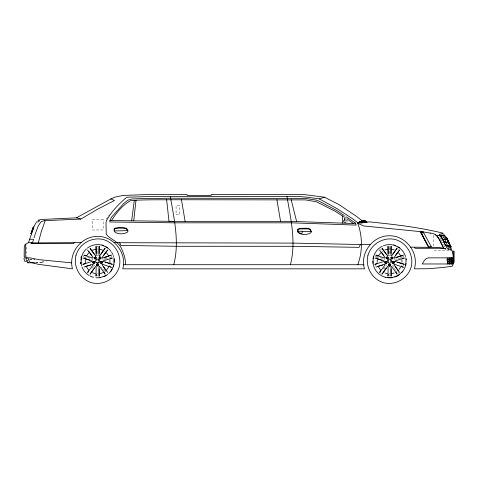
<?xml version="1.0" encoding="UTF-8"?>
<svg xmlns="http://www.w3.org/2000/svg" width="478" height="478" viewBox="0 0 478 478"><rect width="100%" height="100%" fill="white"/><g stroke="black" fill="none" stroke-linecap="round" stroke-linejoin="round"><path stroke-width="0.36" stroke-dasharray="2.39 1.79" d="M344.805 220.758C343.754 218.924 345.57 217.771 346.58 219.247M97.106 251.297L97.112 254.224L98.08 254.206M344.59 219.611L344.644 217.645M344.56 220.92L345.534 220.609L345.534 216.677M344.769 216.337L344.889 215.315L345.337 215.124M83.501 257.134L83.799 256.154M90.856 259.506L91.137 258.586M375.457 257.134L375.756 256.154M382.812 259.506L383.099 258.586M403.354 266.198L403.653 265.242M109.295 265.714L109.552 264.896M401.251 265.714L401.514 264.896M88.579 272.765L88.866 272.376M380.823 272.376L380.542 272.765L381.36 273.374M384.192 269.467L385.465 267.728M91.854 268.331L92.714 267.172M383.392 268.905L384.671 267.172M106.11 219.282L109.558 214.742M393.304 267.077L394.075 266.497M381.922 251.673L382.639 251.159M104.568 271.755L105.262 271.265M380.506 249.612L381.36 249.008M396.525 271.755L397.224 271.265M397.768 273.332L398.586 272.765L398.264 272.37M104.802 258.293L106.833 257.624M400.146 257.182L402.858 256.298M105.118 259.207L111.29 257.349M398.449 258.795L403.253 257.349M98.163 246.505L97.124 246.505L97.124 246.989M97.201 249.044L98.08 249.044M389.164 249.044L390.042 249.044M449.003 250.418L433.809 250.418L433.809 249.325M29.624 259.333L34.834 259.333M29.624 259.596L34.834 259.596M35.569 262.536L43.486 262.536M35.569 262.798L43.486 262.798L43.486 260.904M97.195 273.894L98.05 273.894M389.152 273.894L390.012 273.894M97.1 275.872L98.109 275.872M389.062 275.872L390.066 275.872M442.413 238.689L440.441 238.63L439.043 236.455M444.265 242.573L442.323 242.304L443.59 244.885M375.917 257.284L378.654 258.174M83.961 257.284L86.697 258.174M376.216 256.286L382.358 258.359M87.671 257.439L90.396 258.359M344.734 217.454L346.49 218.589M93.156 266.539L93.945 267.094M104.586 251.159L105.262 251.673M397.804 249.002L398.586 249.612M101.342 267.077L101.808 267.692M104.234 269.449L105.889 271.791M394.183 268.283L396.656 271.803M102.633 268.869L104.282 271.217M443.919 245.351L444.851 246.923M440.734 239.161L442.042 241.701M396.029 258.544L396.346 259.458M104.073 258.544L104.383 259.458M403.354 256.166L403.671 257.146M401.251 257.218L401.52 258.042M111.392 256.166L111.715 257.146M375.457 265.254L375.756 266.21M344.757 220.543L344.883 221.081M446.894 258.538L446.894 262.613M433.809 235.403L433.809 247.777M344.668 218.088L344.668 219.898M42.859 260.904L42.859 262.798M26.368 247.042L26.368 256.991M386.684 265.983A4.953 4.953 0 0 1 385.889 265.433M384.109 259.907A4.953 4.953 0 0 1 384.39 258.98M389.098 255.575A4.953 4.953 0 0 1 390.06 255.563M393.263 265.415A4.953 4.953 0 0 1 392.486 265.995M394.75 258.986A4.953 4.953 0 0 1 395.067 259.895M94.722 265.983A4.953 4.953 0 0 1 93.933 265.433M92.146 259.907A4.953 4.953 0 0 1 92.427 258.98M97.136 255.575A4.953 4.953 0 0 1 98.104 255.563M102.794 258.986A4.953 4.953 0 0 1 103.105 259.895M89.105 275.914A17.005 17.005 0 0 1 88.095 275.286M90.318 276.123A16.616 16.616 0 0 1 89.296 275.579M389.08 246.989L389.074 254.224L390.036 254.206L390.126 246.505L389.08 246.505L389.08 246.989M179.495 205.564L176.077 205.564L176.077 214.825L179.495 214.825L179.495 205.564M103.152 219.366L92.547 219.366L92.547 229.972L103.152 229.972L103.152 219.366"/><path stroke-width="0.72" d="M359.564 222.049L365.288 222.037L359.474 221.953M361.673 220.997C362.467 220.071 360.573 221.876 361.529 221.039M99.03 253.418L99.131 246.176L99.071 255.736L99.615 255.963L105.142 248.166L100.948 254.069M390.992 253.418L391.094 246.176L391.028 255.736L391.572 255.963L397.104 248.166L392.904 254.069M99.107 268.875L99.149 276.182L99.066 266.557L99.639 266.425L104.951 273.858M391.064 268.875L391.112 276.182L391.028 266.557L391.601 266.425L396.913 273.858M96.132 253.471L96.078 246.23L96.174 255.79L95.6 255.921L91.232 250.03M388.094 253.471L388.04 246.23L388.13 255.79L387.556 255.921L383.189 250.03M364.194 221.003L365.766 221.404L366.417 222.073L364.194 220.967L365.186 221.314M364.284 220.878L366.303 222.162M364.595 220.567L366.716 221.744M366.65 221.834L364.517 220.639M401.98 262.332L401.89 259.739M33.203 228.305L32.886 228.43A1.004 0.747 -33 0 0 32.761 228.711L33.125 228.341M447.516 263.97L447.892 257.857M449.469 263.97L449.505 263.366L447.551 263.366M449.625 263.97L449.661 263.366L451.22 263.366L451.178 263.97M449.852 257.857L449.78 259.016L447.82 259.016M450.013 257.857L449.935 259.016L451.495 259.016L451.573 257.857M451.316 263.97L451.357 263.366L453.132 263.366L453.114 263.97L422.229 263.97L424.524 260.253L426.298 258.496L428.413 257.857L453.491 257.857M80.973 263.336L81.397 256.817M114.188 258.962L113.764 265.487L110.872 271.349M372.93 263.336L373.36 256.817M405.72 265.487L406.151 258.962M451.71 257.857L451.632 259.016L452.821 259.016L452.959 257.857M452.541 263.366L452.499 263.97L452.6 263.366M452.582 262.745L452.72 261.514M452.702 260.886L452.845 259.638M453.09 263.97L453.377 259.638L451.596 259.638L451.513 260.904L453.293 260.886M343.969 215.297L336.118 210.111L319.519 201.399L316.711 200.204L305.597 198.412L170.598 198.221L141.864 198.591L131.892 198.979L127.74 200.234L123.42 203.819L111.386 217.311L109.922 220.483L109.821 221.959L174.685 222.82L291.347 222.82L356.194 225.096L355.381 223.089L346.389 216.893M96.227 274.312L96.024 276.159L96.168 266.61L95.624 266.383L90.031 274.211L94.291 268.278M388.19 274.312L387.987 276.159L388.13 266.61L387.586 266.383L381.988 274.211L386.254 268.278M85.317 259.739L85.317 263.199M109.928 263.199L109.928 259.739M377.273 259.739L377.184 262.332M133.721 220.842L135.991 200.252M131.647 220.818L134.318 200.318M366.883 222.007L366.279 221.965L366.16 221.32L366.871 221.941L366.16 221.32M32.343 230.48L31.912 231.017L32.283 230.647M173.753 264.71C179.501 242.681 174.374 220.065 170.598 198.221L170.305 196.488M290.409 264.71C296.163 242.681 291.03 220.065 287.26 198.221L286.967 196.488M24.784 245.202L24.259 247.532L24.145 256.716M32.002 231.519L31.966 231.328A1.076 0.771 -88 0 0 31.829 231.43L31.918 231.699A1.326 0.741 -38.8 0 1 31.691 231.95L31.924 231.513M38.371 242.615L41.371 231.316L45.075 221.063L44.597 220.663L41.299 221.511L38.312 225.759L35.348 233.611M33.37 227.552L32.964 227.881L33.34 227.582M123.193 264.71L357.795 264.71C362.772 251.243 362.587 235.977 357.532 222.611L353.045 219.061L337.582 208.958L319.28 198.866L307.599 197.253L298.858 196.488L150.379 196.488L126.688 197.253C118.932 203.915 111.523 211.354 106.576 220.483L105.991 222.413L106.241 234.363C110.711 239.556 118.389 241.492 121.382 248.279C123.629 253.448 125.786 258.986 125.463 264.71M92.732 262.422L92.935 261.765L94.178 261.335L94.74 261.735L94.764 263.043L93.521 263.474L92.959 263.079L92.965 261.789M94.728 263.019L94.71 261.759M98.743 265.123L97.99 266.198L96.735 265.81L96.711 264.501L97.954 264.071L98.743 265.123L98.486 264.495M100.864 258.604L101.061 257.941L100.272 256.895L99.585 256.907L98.832 257.983L99.621 259.028L100.864 258.604L99.633 258.992L99.089 258.61M100.278 262.41L100.482 261.753L101.718 261.329L102.513 262.374L101.76 263.45L100.499 263.067L100.278 262.41L101.079 263.42L102.274 263.014M386.881 262.386L386.726 263.043L385.483 263.474L384.694 262.422L384.892 261.765L386.134 261.335L386.923 262.386M390.831 257.977L390.992 257.319L392.235 256.895L393.024 257.941L392.271 259.016L391.578 259.028L390.789 257.983M390.466 265.756L390.478 264.465L389.911 264.071L388.668 264.501L388.471 265.159L389.259 266.21L390.502 265.78L390.442 264.495L389.235 264.125L388.704 264.525L388.728 265.786L389.934 266.156M392.791 258.58L392.982 257.941M392.474 261.777L392.462 263.067L393.03 263.462L393.717 263.45L394.47 262.374L394.248 261.723L392.988 261.341L392.235 262.41L392.492 263.043M394.236 263.014L394.213 261.747M74.287 242.615L73.54 243.613L30.861 243.613L32.564 242.615L33.603 239.239M34.04 237.835L35.127 234.316M24.958 244.503L28.483 242.615L34.362 225.759L36.579 221.852L38.413 221.852L39.531 220.83L37.947 220.227L41.036 219.516L76.438 217.813L80.806 219.061L98.026 208.958L114.481 200.473L110.818 198.944L76.438 217.813M30.939 233.509L33.227 227.05L33.639 227.104L31.19 234.023L30.939 233.509L31.458 233.276M32.468 229.565L32.707 228.878M451.017 246.66L450.724 247.443L446.088 237.691L446.691 237.548L451.017 246.66L450.222 246.391M370.199 244.652L360.4 244.515L359.098 247.347L292.954 246.29L176.292 246.29L120.803 245.399L119.721 242.71L114.117 242.627M109.922 220.483L111.47 220.549C116.256 212.973 122.553 205.193 130.44 200.664C143.854 199.517 157.393 199.906 170.861 199.744L305.46 199.9L316.412 201.782L334.845 211.061L344.148 217.072M453.06 264.71L452.296 266.216L444.116 267.363L428.999 268.708L414.39 268.833C419.122 252.886 406.085 235.588 389.439 235.768C372.834 235.564 359.737 252.922 364.481 268.833L122.78 268.833C127.029 253.041 113.973 236.204 97.614 236.395C81.26 236.204 68.199 253.041 72.453 268.833L38.3 264.304L30.144 262.225L29.254 261.335L27.873 257.857M109.014 266.539L106.558 270.1M86.649 255.634L88.681 252.838M378.606 255.634L380.643 252.838M400.552 267.304L399.1 269.455M31.56 232.702L31.464 232.816A1.47 0.669 72.2 0 1 31.363 232.888L31.548 232.469M31.524 233.019L31.172 233.479A1.589 0.382 67 0 0 31.225 233.473L31.225 233.473M103.32 255.73L107.64 249.982L101.987 257.63L102.292 258.132L111.368 255.073L109.689 255.82M395.276 255.73L399.602 249.982L393.95 257.63L394.254 258.132L403.324 255.073L401.651 255.82M88.794 270.99L87.57 272.394L93.252 264.716L92.947 264.214L84.17 267.059M380.751 270.99L379.538 272.37L385.208 264.716L384.904 264.214L376.126 267.059M361.565 221.009L361.171 221.242M364.475 221.063L364.786 220.902L361.069 221.135L364.553 221.135M364.989 220.961L363.304 221.583M446.912 239.4L447.312 239.562L446.936 239.436M31.417 233.133L31.118 233.461M402.835 271.349L397.917 275.657L391.727 277.76L385.202 277.33M446.207 237.93L446.691 237.548M26.708 257.857L26.009 258.383L26.583 261.335L24.766 261.335L23.9 258.383M99.066 257.343L99.597 256.943L100.804 257.313M386.326 257.325L387.568 256.901L388.136 257.295M386.893 256.949L386.128 257.989L386.349 258.64L387.604 259.022L388.16 258.61M387.592 258.986L388.357 257.947L388.1 257.319M384.927 261.789L385.459 261.388L386.666 261.759M386.69 263.019L385.495 263.432L384.951 263.049M110.818 198.944L114.66 197.205L122.942 195.46L145.39 194.636L187.125 194.636L187.125 195.365L211.24 195.365L211.24 194.636L304.444 194.636L324.508 197.205L338.938 204.548L355.925 215.984L361.989 220.585M92.176 250.299L95.463 249.229M103.069 272.639L99.777 273.709M384.927 249.946L387.425 249.229M394.236 272.992L391.739 273.709M319.28 198.866L324.508 197.205M99.771 277.76L105.955 275.657M362.874 221.607L364.941 221.111M104.485 257.379L108.626 256.16M396.447 257.379L400.582 256.16M85.03 263.814L82.849 264.334L92.003 261.472L92.051 260.886L82.873 258.018M376.993 263.814L374.812 264.334L383.959 261.472L384.007 260.886L374.83 258.018M85.873 266.36L90.754 264.967M377.835 266.36L382.711 264.967M110.549 258.443L112.336 258.042L103.236 260.874L103.188 261.46L112.336 264.322L105.405 262.141M402.512 258.443L404.298 258.042L395.198 260.874L395.151 261.46L404.298 264.322L397.367 262.141M443.196 233.389L439.115 234.369L442.491 239.436L446.846 247.777L448.113 249.325L451.901 250.418L453.132 254.141L453.389 256.62M447.474 240.601L447.898 240.512M111.47 220.549L173.072 221.362L291.162 221.362L353.35 223.501L355.381 223.089M364.326 222.557L360.986 222.975L357.532 222.611L361.786 222.79L369.584 221.882C394.177 224.433 418.848 227.199 442.885 233.144M435.297 234.602L436.814 235.768L444.671 235.146L447.372 239.759M450.7 246.337L450.384 246.564L450.706 246.337M44.597 220.663L80.806 219.061M365.927 221.553L366.524 221.541M32.91 239.251L29.534 239.275M95.612 256.901L94.369 257.325L94.393 258.64L95.648 259.022L96.401 257.947L95.612 256.901L96.144 257.319M101.043 261.376L102.256 261.747L102.471 262.374M97.273 264.125L97.942 264.113M393.006 261.376L393.669 261.364M393.041 263.42L393.705 263.414M361.302 220.902L364.786 220.902M359.504 222.27L364.338 222.3M359.546 222.318L364.326 222.318M298.051 231.262L301.821 231.262L302.174 231.603L310.353 231.603L310.778 231.262L309.792 229.398L308.185 228.908L299.652 228.962L297.961 229.858L298.182 231.878L299.784 233.186L302.174 233.312L302.174 231.603M357.783 223.28L363.668 225.957L423.323 231.914L430.564 233.162M423.532 231.985L420.592 231.985L427.888 245.567M442.12 235.158L440.25 235.158L442.413 238.689M443.357 235.146L444.606 235.146M28.483 242.615L32.564 242.615M81.135 242.615L32.038 242.92M25.406 244.957L25.937 244.957L25.424 247.407L25.203 257.074L24.772 257.074M410.716 247.144L438.965 247.479L443.841 248.363C440.585 242.46 438.649 233.425 430.349 233.091M24.366 257.857L30.042 257.857L39.082 259.668L71.855 262.858M452.881 259.016L453.419 259.016M447.784 259.638L449.738 259.638L449.661 260.886L447.707 260.886M447.665 261.514L449.625 261.514L449.547 262.745L447.593 262.745M453.252 261.514L451.471 261.514L451.393 262.745L453.174 262.745M34.834 262.798L27.545 262.798L27.545 260.337M119.721 242.71L292.996 243.105L360.4 244.515M443.554 235.17L442.287 235.164L444.45 238.892M174.506 221.362L168.991 221.308L166.631 199.702M357.795 264.71L363.979 264.788M365.27 222.055L364.959 222.27M344.895 222.139L346.078 222.174M446.936 245.68L448.812 245.77L447.396 245.393L446.303 242.776M446.099 239.609L442.909 239.335L444.182 242.005M442.604 239.293L444.612 239.448L442.742 239.317L444.008 241.976L445.884 242.137L443.919 241.862M445.556 242.274L447.426 242.442L446.052 242.173L444.779 239.466M364.929 221.953L365.24 221.989M376.652 258.431L381.791 260.205M84.69 258.431L89.834 260.205M445.795 245.668L447.45 245.991M445.46 244.999L447.199 245.351L445.329 245.244L444.265 242.573M391.739 249.229L394.236 249.946M387.425 273.709L384.927 272.992M99.777 249.229L103.069 250.299M95.463 273.709L92.176 272.639M449.069 246.391L447.641 246.033L448.758 248.913M366.273 221.762L366.656 222.186M377.835 255.945L375.822 255.091L384.856 258.114L385.244 257.666L379.49 249.988M85.873 255.945L83.859 255.091L92.899 258.114L93.282 257.666L87.528 249.988M393.878 244.969L399.739 247.861M101.916 244.969L107.777 247.861M401.717 266.593L403.36 267.31L394.302 264.232L393.914 264.681L399.62 272.388M109.761 266.593L111.404 267.31L102.34 264.232L101.957 264.681L107.658 272.388M449.505 244.198L449.84 244.575L449.541 244.378A1.936 1.081 32.9 0 1 449.32 244.174L449.177 243.619A1.583 1.129 82.1 0 1 449.398 243.75L449.505 244.198M33.227 227.05L33.58 227.271M347.076 218.972L353.35 223.501M94.423 258.616L94.967 258.998M420.377 231.914L428.7 247.407M344.333 222.407L343.813 221.923L343.539 220.406M365.79 221.559L366.327 222.139M88.759 251.38L91.89 255.814M398.401 270.99L395.312 266.533M398.521 252.838L400.552 255.634M380.643 270.1L378.606 267.304M106.558 252.838L108.596 255.634M88.681 270.1L86.649 267.304M386.164 254.069L381.988 248.166L382.968 249.743M94.202 254.069L90.031 248.166L91.011 249.743M395.963 272.311L397.099 274.229M104.007 272.311L105.142 274.229M381.414 252.229L383.846 255.814M103.35 266.533L106.188 270.739M436.814 235.768L439.264 239.448M440.776 235.75L442.58 238.701M443.668 235.17L445.866 239.012M428.222 246.182L428.915 247.479M439.575 240.081L443.626 248.291L445.968 249.002L442.299 248.291L415.041 248.291L414.683 247.407M447.725 240.147L448.185 241.115M448.693 242.71L451.626 249.761M449.212 246.433L450.437 249.385M346.813 220.029L347.07 221.356M96.55 265.159L96.765 265.786M291.174 199.75L296.629 221.511M276.911 199.744L280.556 221.362M181.467 199.744L185.111 221.362M364.583 221.027L364.66 221.392L363.25 221.81L364.672 221.123M454.1 262.446L454.1 251.075L453.162 251.075L453.162 262.446M342.385 215.936L342.385 223.118M28.166 262.177L28.166 262.798M363.806 221.29A5.109 0.675 45 0 1 364.379 221.093M363.077 221.224A5.109 0.675 45 0 1 363.447 221.41M406.019 263.503A16.616 16.616 0 0 1 401.52 272.729M399.793 274.282A16.616 16.616 0 0 1 394.703 276.995M392.45 277.551A16.616 16.616 0 0 1 387.825 277.712M385.543 277.312A16.616 16.616 0 0 1 372.948 261.185M373.109 258.873A16.616 16.616 0 0 1 382.281 246.254M383.338 245.782A16.616 16.616 0 0 1 395.79 245.782M397.875 246.797A16.616 16.616 0 0 1 405.535 256.608M405.816 257.732A16.616 16.616 0 0 1 406.139 260.026M390.801 260.755A1.291 1.291 0 0 1 390.741 261.741M388.357 261.591A1.291 1.291 0 0 1 388.345 260.797M388.65 260.277A1.291 1.291 0 0 1 388.799 260.14M390.323 260.116A1.291 1.291 0 0 1 390.478 260.247M359.743 221.953A5.109 0.675 45 0 1 360.508 221.953M362.724 221.953A5.109 0.675 45 0 1 363.495 221.953M363.967 221.953A5.109 0.675 45 0 1 364.738 221.953M360.98 221.953A5.109 0.675 45 0 1 361.75 221.953M113.86 264.645A16.616 16.616 0 0 1 113.22 266.873M112.276 268.989A16.616 16.616 0 0 1 108.727 273.536M107.837 274.282A16.616 16.616 0 0 1 103.828 276.595M100.488 277.551A16.616 16.616 0 0 1 95.869 277.712M93.586 277.312A16.616 16.616 0 0 1 90.318 276.123M88.311 274.964A16.616 16.616 0 0 1 81.989 266.873M81.63 265.768A16.616 16.616 0 0 1 81.027 262.344M81.027 260.026A16.616 16.616 0 0 1 86.488 248.841M87.372 248.094A16.616 16.616 0 0 1 103.828 245.782M105.913 246.797A16.616 16.616 0 0 1 111.051 251.422M111.697 252.384A16.616 16.616 0 0 1 112.784 254.427M113.22 255.503A16.616 16.616 0 0 1 113.579 256.608M113.86 257.732A16.616 16.616 0 0 1 114.182 262.344M98.426 262.631A1.679 1.679 0 0 1 96.747 262.601M80.764 263.557A17.005 17.005 0 0 1 80.645 262.374M80.973 257.654A17.005 17.005 0 0 1 81.26 256.501M98.779 261.741A1.291 1.291 0 0 1 98.677 261.914M98.396 262.207A1.291 1.291 0 0 1 98.223 262.314M96.693 260.277A1.291 1.291 0 0 1 96.843 260.14M98.187 260.014A1.291 1.291 0 0 1 98.516 260.247M98.761 260.57A1.291 1.291 0 0 1 98.838 260.755M448.107 241.031L447.659 240.745A1.279 0.968 86.8 0 1 447.557 240.601L448.107 241.031M449.78 261.514L449.702 262.745L451.256 262.745L451.34 261.514L449.78 261.514M449.834 260.594L451.375 260.886L451.459 259.638L449.9 259.638L449.834 260.594M75.972 255.371C73.092 267.047 80.256 279.451 91.812 282.797C103.487 285.677 115.891 278.513 119.237 266.963C122.117 255.282 114.959 242.878 103.403 239.538C91.722 236.652 79.318 243.816 75.972 255.371M367.935 255.371C365.055 267.047 372.213 279.451 383.768 282.797C395.449 285.677 407.854 278.513 411.194 266.963C414.079 255.282 406.915 242.878 395.36 239.538C383.685 236.652 371.281 243.816 367.935 255.371M446.327 238.038L446.757 237.942L446.338 238.008M450.945 246.791L450.76 247.138L450.945 246.791M449.906 245.405L450.139 245.722A2.157 0.986 -78.1 0 0 450.3 245.811L449.786 245.166A1.882 0.884 27.7 0 0 449.906 245.316L450.276 245.578L449.906 245.399M32.88 229.064L32.516 229.53L32.874 229.046M32.217 230.157L32.647 229.631L32.217 230.157M447.916 241.247L448.633 242.167L447.922 241.235M447.653 240.028L447.05 239.4L447.396 239.52A1.476 1.099 27.1 0 1 447.629 239.908L447.653 240.016M449.224 243.123L448.615 242.669A1.111 0.854 59.7 0 1 448.501 242.436L449.224 243.123M93.198 261.95L93.216 262.882L94.495 262.858L94.483 261.926L93.198 261.95M94.632 257.511L95.05 258.723L95.935 258.419L95.516 257.212L94.632 257.511M96.974 264.687L96.992 265.619L98.271 265.595L97.859 264.382L96.974 264.687M99.299 257.505L99.717 258.718L100.595 258.413L100.577 257.487L99.299 257.505M100.744 261.938L101.163 263.151L102.041 262.846L102.029 261.92L100.744 261.938M385.16 261.95L385.178 262.882L386.457 262.858L386.439 261.926L385.16 261.95M386.594 257.511L387.013 258.723L387.891 258.419L387.473 257.212L386.594 257.511M388.937 264.687L388.955 265.619L390.233 265.595L389.815 264.382L388.937 264.687M391.255 257.505L391.673 258.718L392.558 258.413L392.54 257.487L391.255 257.505M392.707 261.938L393.125 263.151L394.003 262.846L393.986 261.92L392.707 261.938M127.979 230.856L127.608 232.045C124.334 234.423 117.235 234.71 114.302 231.483L114.045 229.016L114.947 228.155L118.64 227.612L123.007 227.612L126.658 228.329L127.979 230.856M311.393 231.477L311.017 232.666C307.742 235.045 300.644 235.337 297.716 232.111L297.453 229.643L298.356 228.777L302.048 228.239L306.416 228.239L310.073 228.956L311.393 231.477M447.211 238.701L446.548 238.283L447.211 238.701M115.204 228.609L114.553 229.231L114.642 230.635L115.114 230.934L127.369 230.635L126.383 228.777L124.77 228.281L118.663 228.12L115.204 228.609M431.287 246.714L428.336 246.714L421.279 232.613L423.789 233.055L431.287 246.714M450.515 246.325L450.252 246.17A1.816 0.472 21.1 0 1 450.103 246.045L450.515 246.325M388.518 262.918A2.043 2.043 0 0 0 391.619 261.203A2.043 2.043 0 0 0 388.578 259.375A2.043 2.043 0 0 0 388.518 262.918M96.556 262.918A2.043 2.043 0 0 0 99.657 261.203A2.043 2.043 0 0 0 96.622 259.375A2.043 2.043 0 0 0 96.556 262.918"/></g></svg>
